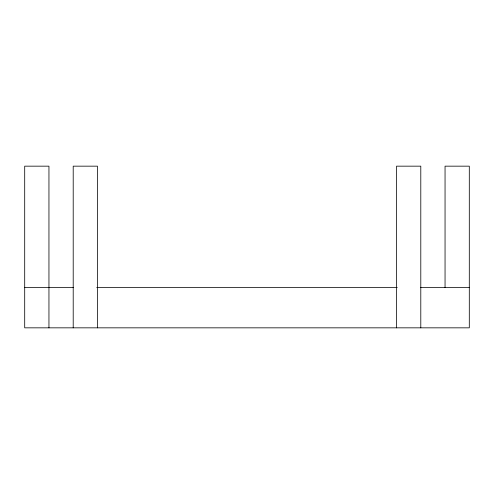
<?xml version="1.0" encoding="UTF-8"?>
<svg xmlns="http://www.w3.org/2000/svg" width="494" height="494" viewBox="0 0 494 494"><rect width="100%" height="100%" fill="white"/><g stroke="black" fill="none" stroke-linecap="round" stroke-linejoin="round"><path stroke-width="0.74" d="M24.7 287.415L73.612 287.415M96.731 287.415L397.269 287.415M420.388 287.415L469.3 287.415M445.051 287.662L445.051 166.163L469.3 166.163L469.3 327.837L24.7 327.837L24.7 166.163L48.949 166.163L48.949 327.837M420.795 327.837L420.795 166.163L396.546 166.163L396.546 327.837M97.454 327.837L97.454 166.163L73.205 166.163L73.205 327.837"/></g></svg>
